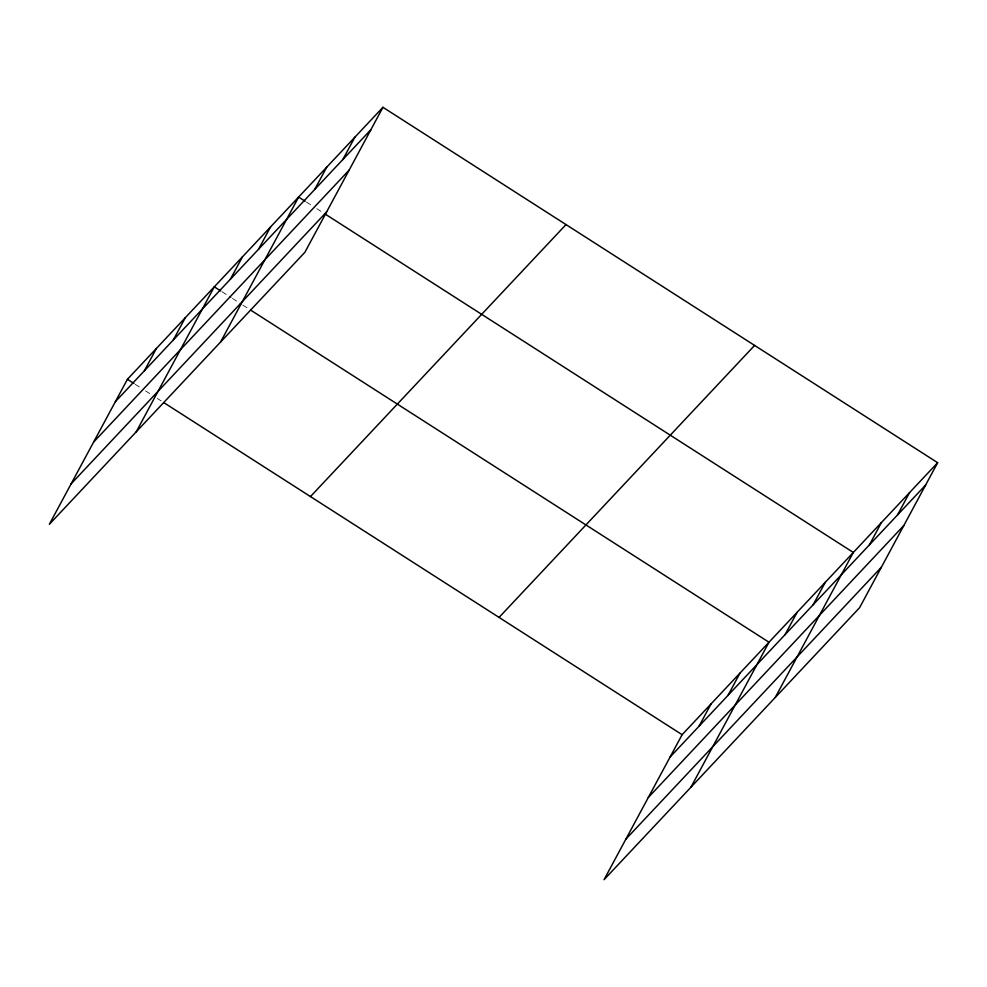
<?xml version="1.0" encoding="UTF-8"?>
<svg xmlns="http://www.w3.org/2000/svg" width="987" height="987" viewBox="0 0 987 987"><rect width="100%" height="100%" fill="white"/><g stroke="black" fill="none" stroke-linecap="round" stroke-linejoin="round"><path stroke-width="0.74" stroke-dasharray="4.93 3.7" d="M306.426 202.051L311.621 205.382M316.815 208.701L321.996 212.032M222.1 291.807L231.18 297.63M232.476 298.456L241.568 304.28M242.864 305.119L248.058 308.45M135.207 384.288L140.401 387.607M145.595 390.938L152.084 395.096M157.278 398.427L161.177 400.919"/><path stroke-width="1.48" d="M382.956 107.299L127.422 379.292L49.35 524.294L304.884 252.302L382.956 107.299L937.65 462.706L859.578 607.708L604.044 879.701L682.116 734.698L937.65 462.706M144.361 370.791L156.378 348.473M173.317 339.972L185.346 317.641M136.231 431.812L214.302 286.822L220.792 290.98M230.39 279.222L242.42 256.904M258.508 249.304L270.524 226.985M220.557 342.057L298.629 197.067L305.119 201.225M314.717 189.467L326.746 167.148M342.834 159.549L354.851 137.218M699.055 726.198L711.072 703.879M728.011 695.379L740.028 673.048M690.925 787.219L768.996 642.229L250.661 310.103M785.084 634.629L797.101 612.31M813.189 604.71L825.218 582.392M775.251 697.464L853.323 552.461L324.6 213.698M869.411 544.873L881.428 522.542M897.516 514.955L909.545 492.624M115.405 401.623L370.939 129.63M93.605 442.102L349.139 170.109M71.15 483.803L326.685 211.823M310.473 496.572L566.007 224.592M499.064 617.418L754.599 345.425M670.087 757.029L925.633 485.036M648.286 797.508L903.833 525.516M625.832 839.209L881.379 567.229M127.422 379.292L133.911 383.45M163.768 402.585L682.116 734.698"/></g></svg>
